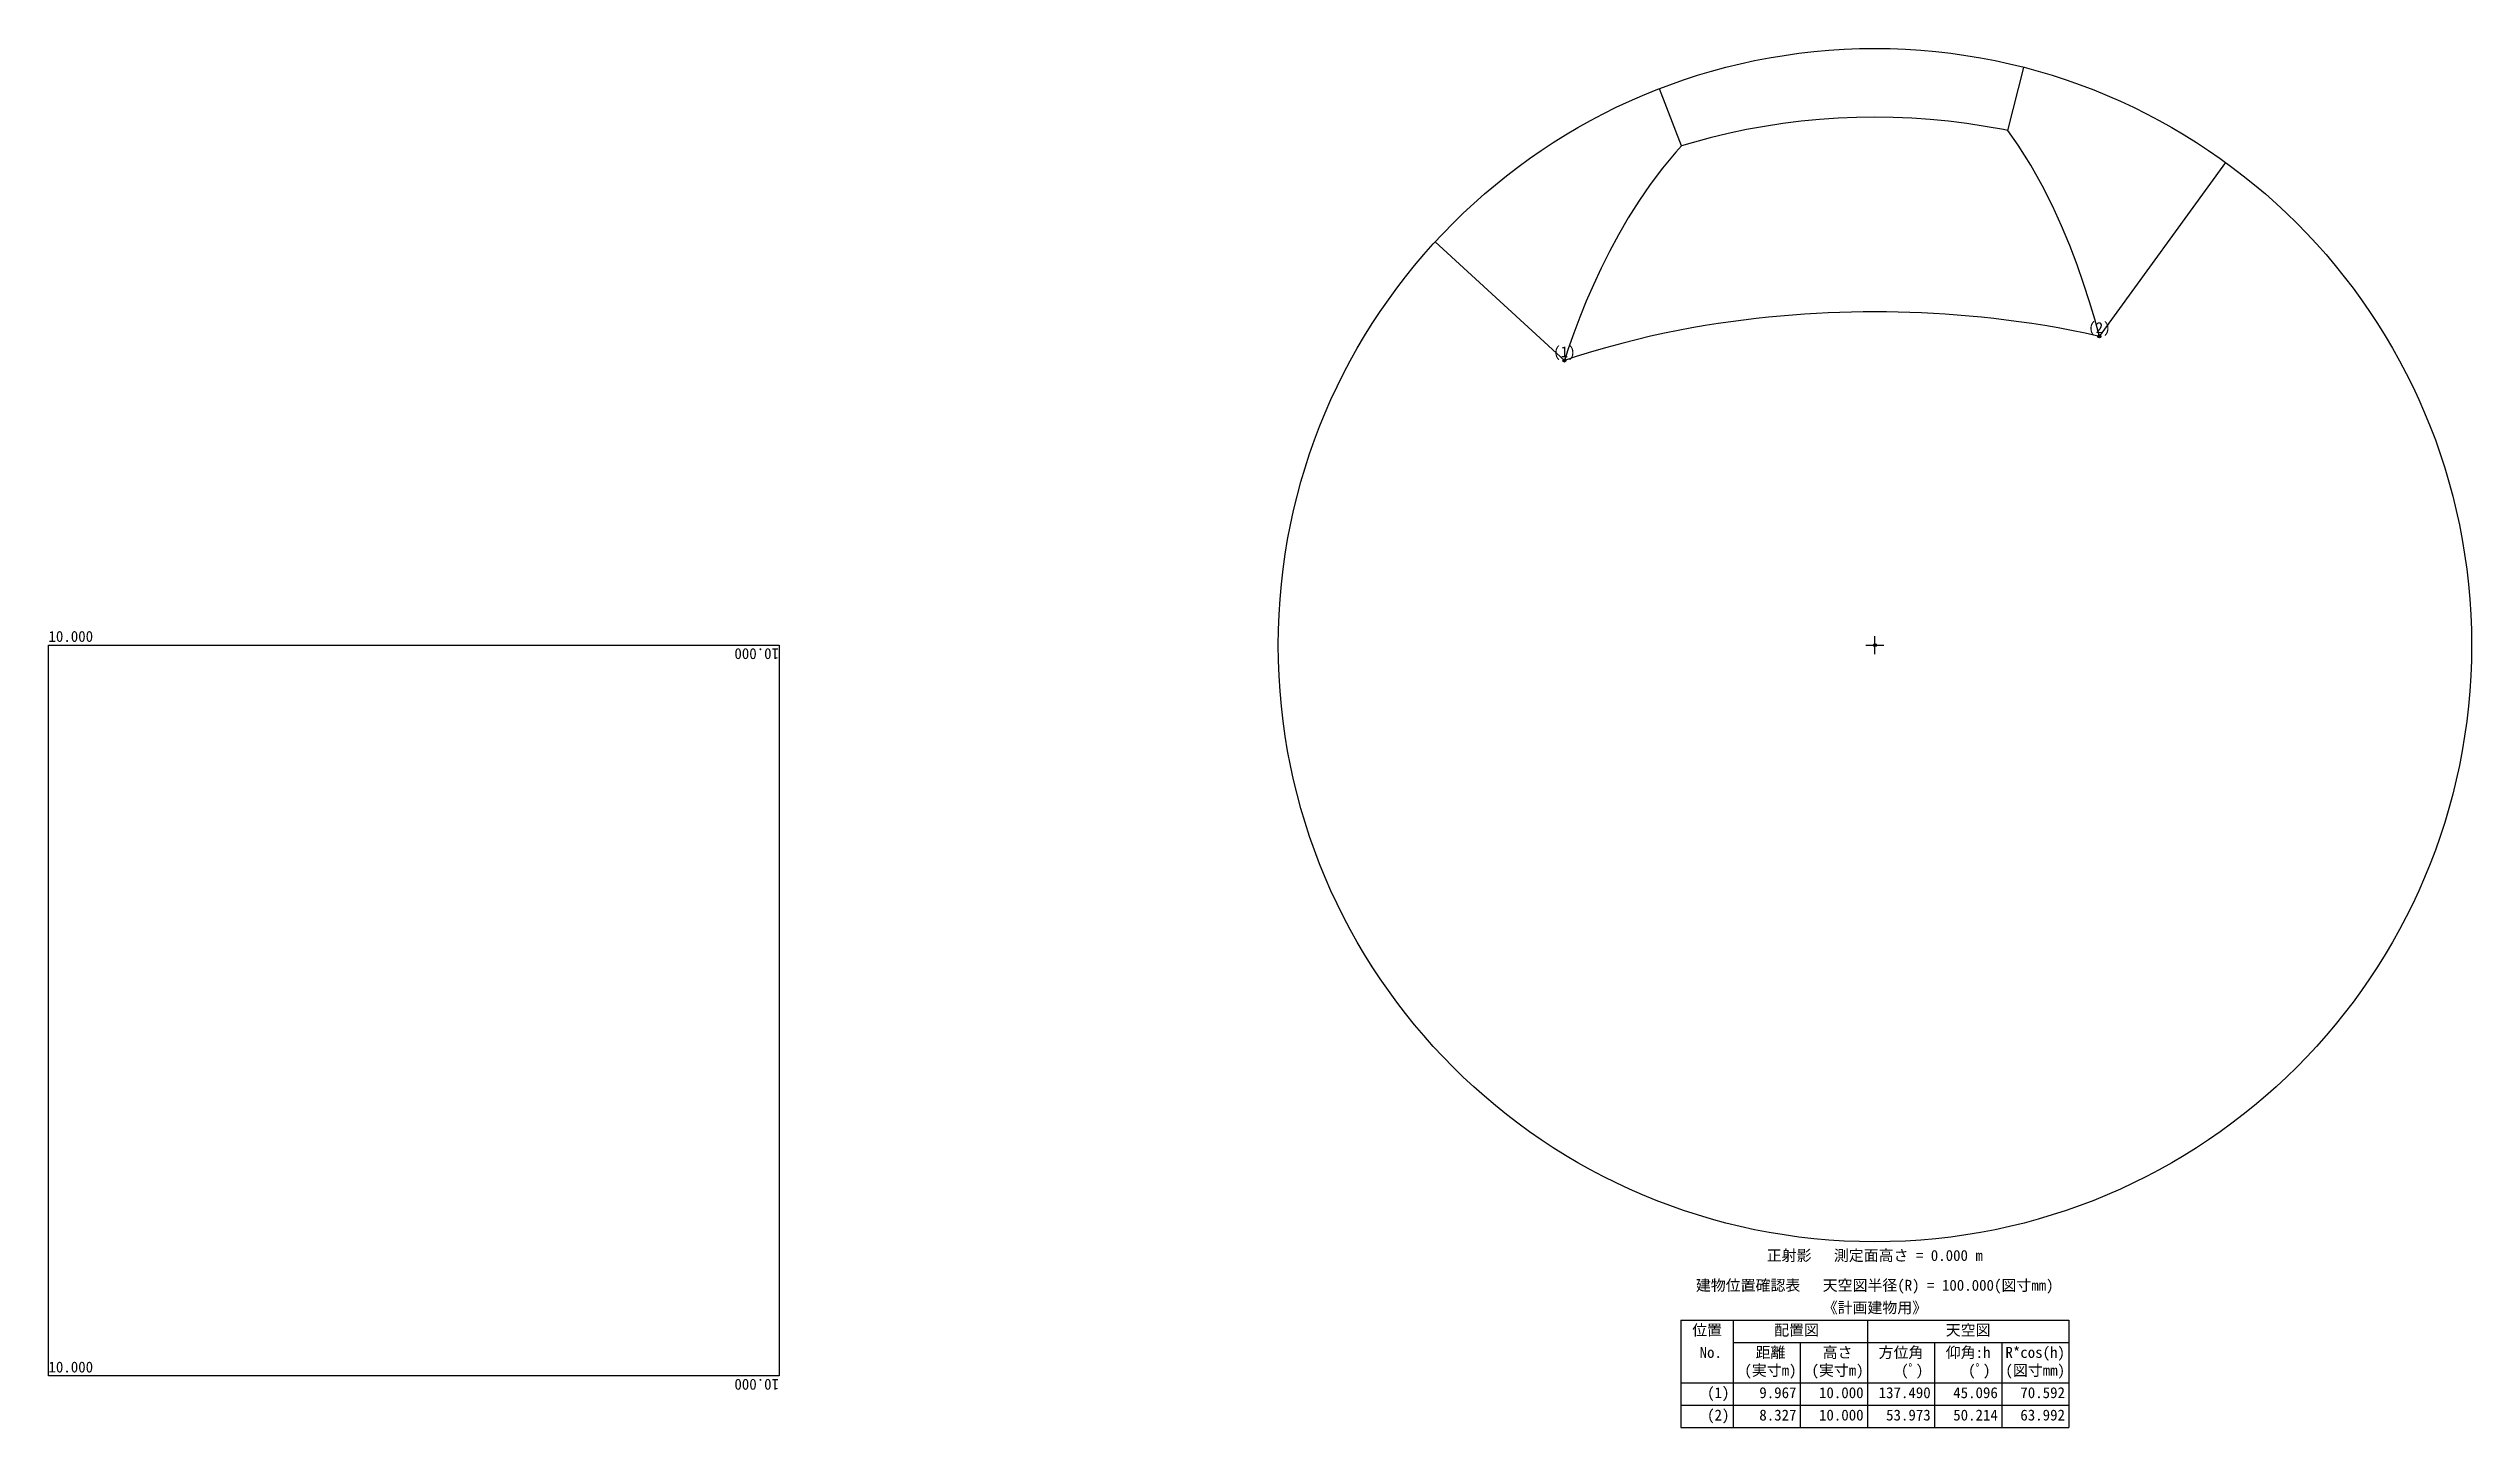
# Model space of a CAD drawing. Units: millimetres at full size, sheet at 1:100. Extents: x -9429 to 31184, y -10480 to 12633.
import ezdxf
from ezdxf.enums import TextEntityAlignment as Align

# ---------------------------------------------------------------- set-up
doc = ezdxf.new("R2010")
doc.units = ezdxf.units.MM
doc.header["$LTSCALE"] = 100
doc.header["$PDMODE"] = 32
doc.header["$PDSIZE"] = 50
doc.layers.add('0-0', color=4, linetype='Continuous')
doc.styles.add('ＭＳ ゴシック', font='')
doc.styles.get('ＭＳ ゴシック').set_extended_font_data('MS Gothic')

msp = doc.modelspace()

# ---------------------------------------------------------------- linework, layer by layer
at = {"layer": '0-0', "color": 7}
for p, q in [((23409.5, 11257.8), (23682.5, 12315.4)), ((17943.7, 11002.5), (17573.7, 11958.3)), ((24947.5, 7807.9), (27065.4, 10720)), ((15979.9, 7402.8), (13812.1, 9389.9))]:
    msp.add_line(p, q, dxfattribs=at)
at = {"layer": '0-0'}
for p, q in [((21033.7, 2632.7), (21333.7, 2632.7)), ((21183.7, 2482.7), (21183.7, 2782.7)), ((17933.7, -8679.8), (24433.7, -8679.8)), ((17933.7, -8679.8), (17933.7, -10479.8)), ((18808.7, -8679.8), (18808.7, -10479.8)), ((21058.7, -8679.8), (21058.7, -10479.8)), ((24433.7, -8679.8), (24433.7, -10479.8)), ((18808.7, -9054.8), (24433.7, -9054.8)), ((19933.7, -9054.8), (19933.7, -10479.8)), ((22183.7, -9054.8), (22183.7, -10479.8)), ((23308.7, -9054.8), (23308.7, -10479.8)), ((17933.7, -9729.8), (24433.7, -9729.8)), ((17933.7, -10104.8), (24433.7, -10104.8)), ((17933.7, -10479.8), (24433.7, -10479.8))]:
    msp.add_line(p, q, dxfattribs=at)
at = {"layer": '0-0', "color": 7}
for points in [[(23409.5, 11257.8), (23337.7, 11272.1), (23031.8, 11327.4), (22725, 11374), (22417.6, 11412.2), (22109.5, 11441.8), (21801.1, 11462.9), (21492.5, 11475.6), (21183.7, 11479.8), (20874.9, 11475.6), (20566.2, 11462.9), (20257.8, 11441.8), (19949.8, 11412.2), (19642.3, 11374), (19335.6, 11327.4), (19029.6, 11272.1), (18724.7, 11208.1), (18421, 11135.4), (18118.6, 11053.9), (17943.7, 11002.5), (17846.4, 10892.7), (17625.2, 10625.1), (17419.2, 10351.1), (17227.7, 10072.8), (17050.1, 9792.2), (16885.8, 9510.7), (16734, 9229.6), (16593.9, 8949.9), (16464.8, 8672.5), (16346, 8398), (16236.6, 8126.9), (16136.1, 7859.6), (16043.7, 7596.2), (15979.9, 7402.8)], [(24947.5, 7807.9), (24868.1, 8095.1), (24780.5, 8388.9), (24682.6, 8692.9), (24572.9, 9006.9), (24450.2, 9329.9), (24312.8, 9660.8), (24159.2, 9997.4), (23987.9, 10337.1), (23797.2, 10676.2), (23585.8, 11009.8), (23409.5, 11257.8)], [(24947.5, 7807.9), (24709.5, 7859.9), (24479.2, 7906.6), (24253.1, 7949), (24030.9, 7987.5), (23812.3, 8022.2), (23597.2, 8053.5), (23385.2, 8081.6), (23176.1, 8106.7), (22969.5, 8128.9), (22765.3, 8148.3), (22563.1, 8165.3), (22362.7, 8179.7), (22163.9, 8191.8), (21966.3, 8201.5), (21769.8, 8209.1), (21574, 8214.4), (21378.7, 8217.6), (21183.7, 8218.7), (20988.6, 8217.6), (20793.4, 8214.4), (20597.6, 8209.1), (20401, 8201.5), (20203.5, 8191.8), (20004.6, 8179.7), (19804.2, 8165.3), (19602.1, 8148.3), (19397.8, 8128.9), (19191.3, 8106.7), (18982.2, 8081.6), (18770.1, 8053.5), (18555, 8022.2), (18336.5, 7987.5), (18114.3, 7949), (17888.1, 7906.6), (17657.8, 7859.9), (17423.1, 7808.6), (17183.7, 7752.3), (16939.5, 7690.6), (16690.4, 7623)], [(16690.4, 7623), (16436, 7549), (16176.6, 7468), (15979.9, 7402.8)]]:
    msp.add_lwpolyline(points, dxfattribs=at)
msp.add_lwpolyline([(-9428.6, 2632.7), (2816.3, 2632.7), (2816.3, -9612.2), (-9428.6, -9612.2)], close=True, dxfattribs=at)
msp.add_circle((21183.7, 2632.7), 10000, dxfattribs=at)
at = {"layer": '0-0', "color": 3}
for p in [(24947.5, 7807.9), (15979.9, 7402.8), (21183.7, 2632.7)]:
    msp.add_point(p, dxfattribs=at)

# ---------------------------------------------------------------- texts
at = {"layer": '0-0', "style": 'ＭＳ ゴシック'}
for s, p in [('(2)', (24760, 7807.9)), ('(1)', (15792.4, 7402.8)), ('正射影 \u3000測定面高さ = 0.000 m', (19371.2, -7742.3)), ('建物位置確認表 \u3000天空図半径(R) = 100.000(図寸mm)', (18183.7, -8242.3)), ('《計画建物用》', (20308.7, -8617.3)), ('位置', (18121.2, -8992.3)), ('配置図', (19496.2, -8992.3)), ('天空図', (22371.2, -8992.3)), ('No.', (18246.2, -9367.3)), ('距離', (19183.7, -9367.3)), ('高さ', (20308.7, -9367.3)), ('方位角', (21246.2, -9367.3)), ('仰角:h', (22371.2, -9367.3)), ('R*cos(h)', (23371.2, -9367.3)), ('(実寸m)', (18996.2, -9667.3)), ('(実寸m)', (20121.2, -9667.3)), ('(ﾟ)', (21621.2, -9667.3)), ('(ﾟ)', (22746.2, -9667.3)), ('(図寸mm)', (23371.2, -9667.3)), ('(1)', (18371.2, -10042.3)), ('9.967', (19246.2, -10042.3)), ('10.000', (20246.2, -10042.3)), ('137.490', (21246.2, -10042.3)), ('45.096', (22496.2, -10042.3)), ('70.592', (23621.2, -10042.3)), ('(2)', (18371.2, -10417.3)), ('8.327', (19246.2, -10417.3)), ('10.000', (20246.2, -10417.3)), ('53.973', (21371.2, -10417.3)), ('50.214', (22496.2, -10417.3)), ('63.992', (23621.2, -10417.3))]:
    msp.add_text(s, height=183.3, dxfattribs=at).set_placement(p, align=Align.BOTTOM_LEFT)
at = {"layer": '0-0', "color": 2, "style": 'ＭＳ ゴシック'}
for p in [(-9428.6, 2632.7), (-9428.6, -9612.2)]:
    msp.add_text('10.000', height=183.3, dxfattribs=at).set_placement(p, align=Align.BOTTOM_LEFT)
for p in [(2816.3, 2632.7), (2816.3, -9612.2)]:
    msp.add_text('10.000', height=183.3, rotation=180, dxfattribs=at).set_placement(p, align=Align.BOTTOM_LEFT)

doc.saveas('drawing.dxf')
